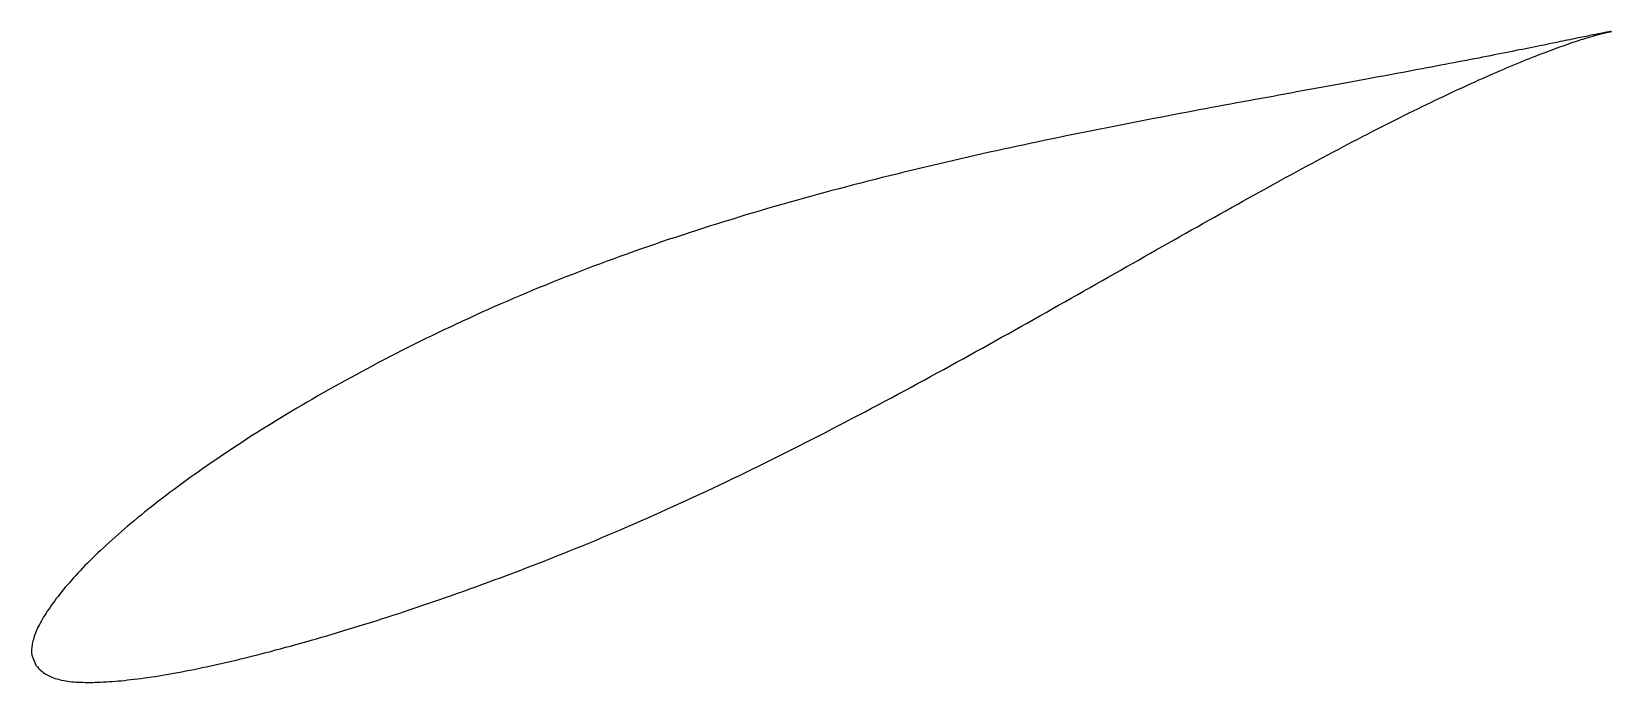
# Model space of a CAD drawing. Header units: metres. Extents: x -45 to 91, y -20 to 37.
import ezdxf

# ---------------------------------------------------------------- set-up
doc = ezdxf.new("R2010")
doc.units = ezdxf.units.M

msp = doc.modelspace()

# ---------------------------------------------------------------- linework, layer by layer
msp.add_lwpolyline([(91.47, 36.79), (91.47, 36.79), (91.46, 36.79), (91.44, 36.79), (91.42, 36.79), (91.4, 36.78), (91.37, 36.78), (91.33, 36.77), (91.29, 36.77), (91.24, 36.76), (91.18, 36.75), (91.13, 36.74), (91.06, 36.73), (90.99, 36.72), (90.91, 36.7), (90.83, 36.69), (90.75, 36.67), (90.65, 36.65), (90.56, 36.63), (90.45, 36.61), (90.34, 36.59), (90.23, 36.57), (90.11, 36.55), (89.99, 36.52), (89.86, 36.5), (89.72, 36.47), (89.58, 36.44), (89.43, 36.41), (89.28, 36.38), (89.12, 36.35), (88.96, 36.31), (88.79, 36.28), (88.62, 36.24), (88.44, 36.21), (88.25, 36.17), (88.07, 36.13), (87.87, 36.09), (87.67, 36.05), (87.46, 36.01), (87.25, 35.96), (87.04, 35.92), (86.82, 35.87), (86.59, 35.83), (86.36, 35.78), (86.12, 35.73), (85.88, 35.68), (85.63, 35.63), (85.38, 35.58), (85.12, 35.53), (84.86, 35.48), (84.59, 35.42), (84.32, 35.37), (84.04, 35.31), (83.76, 35.25), (83.47, 35.2), (83.18, 35.14), (82.88, 35.08), (82.57, 35.02), (82.27, 34.95), (81.95, 34.89), (81.63, 34.83), (81.31, 34.77), (80.98, 34.7), (80.65, 34.64), (80.31, 34.57), (79.97, 34.5), (79.62, 34.44), (79.27, 34.37), (78.91, 34.3), (78.55, 34.23), (78.19, 34.16), (77.82, 34.09), (77.44, 34.02), (77.06, 33.94), (76.68, 33.87), (76.29, 33.8), (75.89, 33.72), (75.49, 33.65), (75.09, 33.57), (74.68, 33.5), (74.27, 33.42), (73.86, 33.34), (73.44, 33.26), (73.01, 33.18), (72.58, 33.1), (72.15, 33.02), (71.71, 32.94), (71.27, 32.86), (70.83, 32.78), (70.38, 32.69), (69.92, 32.61), (69.47, 32.53), (69, 32.44), (68.54, 32.35), (68.07, 32.27), (67.6, 32.18), (67.12, 32.09), (66.64, 32.01), (66.15, 31.92), (65.67, 31.83), (65.17, 31.74), (64.68, 31.65), (64.18, 31.56), (63.68, 31.46), (63.17, 31.37), (62.66, 31.28), (62.15, 31.18), (61.63, 31.09), (61.11, 30.99), (60.59, 30.9), (60.06, 30.8), (59.53, 30.7), (59, 30.61), (58.46, 30.51), (57.93, 30.41), (57.38, 30.31), (56.84, 30.2), (56.29, 30.1), (55.74, 30), (55.19, 29.9), (54.63, 29.79), (54.08, 29.69), (53.51, 29.58), (52.95, 29.47), (52.38, 29.36), (51.82, 29.25), (51.24, 29.14), (50.67, 29.03), (50.1, 28.92), (49.52, 28.81), (48.94, 28.69), (48.36, 28.58), (47.77, 28.46), (47.18, 28.35), (46.6, 28.23), (46.01, 28.11), (45.41, 27.99), (44.82, 27.87), (44.22, 27.75), (43.63, 27.62), (43.03, 27.5), (42.43, 27.37), (41.82, 27.25), (41.22, 27.12), (40.61, 26.99), (40.01, 26.86), (39.4, 26.73), (38.79, 26.6), (38.18, 26.46), (37.57, 26.33), (36.95, 26.19), (36.34, 26.05), (35.73, 25.91), (35.11, 25.77), (34.49, 25.63), (33.88, 25.49), (33.26, 25.34), (32.64, 25.2), (32.02, 25.05), (31.4, 24.9), (30.78, 24.75), (30.16, 24.6), (29.54, 24.45), (28.91, 24.29), (28.29, 24.14), (27.67, 23.98), (27.05, 23.82), (26.42, 23.66), (25.8, 23.5), (25.18, 23.34), (24.55, 23.17), (23.93, 23.01), (23.31, 22.84), (22.69, 22.67), (22.06, 22.5), (21.44, 22.33), (20.82, 22.15), (20.2, 21.98), (19.58, 21.8), (18.96, 21.63), (18.34, 21.45), (17.72, 21.26), (17.1, 21.08), (16.48, 20.9), (15.87, 20.71), (15.25, 20.52), (14.63, 20.33), (14.02, 20.14), (13.41, 19.95), (12.8, 19.76), (12.18, 19.56), (11.57, 19.36), (10.97, 19.16), (10.36, 18.96), (9.75, 18.76), (9.15, 18.56), (8.55, 18.35), (7.94, 18.14), (7.34, 17.93), (6.75, 17.72), (6.15, 17.51), (5.55, 17.3), (4.96, 17.08), (4.37, 16.86), (3.78, 16.65), (3.19, 16.42), (2.61, 16.2), (2.02, 15.98), (1.44, 15.75), (0.86, 15.53), (0.29, 15.3), (-0.29, 15.07), (-0.86, 14.83), (-1.43, 14.6), (-2, 14.37), (-2.57, 14.13), (-3.13, 13.89), (-3.69, 13.65), (-4.25, 13.41), (-4.81, 13.17), (-5.36, 12.93), (-5.91, 12.68), (-6.46, 12.44), (-7.01, 12.19), (-7.55, 11.94), (-8.09, 11.69), (-8.63, 11.44), (-9.16, 11.19), (-9.69, 10.94), (-10.22, 10.69), (-10.75, 10.43), (-11.27, 10.18), (-11.79, 9.92), (-12.31, 9.66), (-12.82, 9.41), (-13.33, 9.15), (-13.84, 8.89), (-14.35, 8.63), (-14.85, 8.37), (-15.35, 8.11), (-15.84, 7.85), (-16.34, 7.58), (-16.83, 7.32), (-17.31, 7.06), (-17.8, 6.8), (-18.28, 6.54), (-18.75, 6.27), (-19.22, 6.01), (-19.69, 5.74), (-20.16, 5.48), (-20.62, 5.22), (-21.08, 4.95), (-21.54, 4.69), (-21.99, 4.42), (-22.44, 4.16), (-22.88, 3.89), (-23.32, 3.63), (-23.76, 3.36), (-24.19, 3.1), (-24.62, 2.84), (-25.05, 2.57), (-25.47, 2.31), (-25.89, 2.04), (-26.3, 1.78), (-26.71, 1.52), (-27.12, 1.25), (-27.52, 0.99), (-27.92, 0.73), (-28.31, 0.47), (-28.7, 0.21), (-29.09, -0.05), (-29.47, -0.31), (-29.85, -0.57), (-30.23, -0.83), (-30.6, -1.09), (-30.96, -1.35), (-31.33, -1.61), (-31.68, -1.86), (-32.04, -2.12), (-32.39, -2.37), (-32.73, -2.63), (-33.07, -2.88), (-33.41, -3.13), (-33.74, -3.38), (-34.07, -3.63), (-34.39, -3.88), (-34.71, -4.13), (-35.03, -4.38), (-35.34, -4.62), (-35.64, -4.87), (-35.94, -5.11), (-36.24, -5.35), (-36.53, -5.6), (-36.82, -5.84), (-37.1, -6.08), (-37.38, -6.31), (-37.66, -6.55), (-37.93, -6.78), (-38.19, -7.02), (-38.45, -7.25), (-38.71, -7.48), (-38.96, -7.71), (-39.2, -7.94), (-39.45, -8.17), (-39.68, -8.39), (-39.92, -8.61), (-40.14, -8.84), (-40.37, -9.06), (-40.58, -9.28), (-40.8, -9.49), (-41.01, -9.71), (-41.21, -9.93), (-41.41, -10.14), (-41.6, -10.35), (-41.79, -10.56), (-41.97, -10.76), (-42.15, -10.97), (-42.33, -11.17), (-42.5, -11.37), (-42.66, -11.57), (-42.82, -11.77), (-42.98, -11.96), (-43.13, -12.16), (-43.28, -12.34), (-43.42, -12.53), (-43.56, -12.72), (-43.69, -12.9), (-43.82, -13.08), (-43.94, -13.25), (-44.06, -13.43), (-44.17, -13.6), (-44.28, -13.77), (-44.38, -13.94), (-44.48, -14.1), (-44.57, -14.26), (-44.66, -14.42), (-44.74, -14.58), (-44.82, -14.73), (-44.9, -14.89), (-44.97, -15.04), (-45.03, -15.18), (-45.09, -15.33), (-45.14, -15.47), (-45.19, -15.61), (-45.23, -15.75), (-45.27, -15.88), (-45.31, -16.02), (-45.34, -16.14), (-45.36, -16.27), (-45.38, -16.39), (-45.4, -16.51), (-45.41, -16.62), (-45.42, -16.73), (-45.42, -16.83), (-45.42, -16.93), (-45.42, -17.02), (-45.42, -17.1), (-45.41, -17.16), (-45.4, -17.22), (-45.4, -17.25), (-45.05, -18.12), (-45.05, -18.13), (-45.03, -18.15), (-45, -18.17), (-44.97, -18.22), (-44.92, -18.27), (-44.85, -18.34), (-44.79, -18.42), (-44.71, -18.49), (-44.63, -18.57), (-44.54, -18.64), (-44.45, -18.72), (-44.35, -18.79), (-44.25, -18.86), (-44.14, -18.93), (-44.02, -18.99), (-43.91, -19.05), (-43.79, -19.11), (-43.66, -19.16), (-43.53, -19.21), (-43.39, -19.26), (-43.25, -19.3), (-43.1, -19.34), (-42.95, -19.38), (-42.8, -19.42), (-42.64, -19.45), (-42.47, -19.48), (-42.3, -19.5), (-42.13, -19.53), (-41.95, -19.55), (-41.77, -19.56), (-41.58, -19.58), (-41.39, -19.59), (-41.19, -19.6), (-40.99, -19.6), (-40.78, -19.61), (-40.57, -19.61), (-40.36, -19.61), (-40.13, -19.61), (-39.91, -19.6), (-39.68, -19.59), (-39.44, -19.58), (-39.2, -19.57), (-38.96, -19.56), (-38.71, -19.54), (-38.45, -19.52), (-38.19, -19.5), (-37.93, -19.48), (-37.66, -19.46), (-37.38, -19.43), (-37.11, -19.4), (-36.82, -19.37), (-36.54, -19.34), (-36.25, -19.3), (-35.95, -19.26), (-35.65, -19.22), (-35.34, -19.18), (-35.03, -19.14), (-34.72, -19.09), (-34.4, -19.04), (-34.08, -18.98), (-33.75, -18.93), (-33.42, -18.87), (-33.09, -18.81), (-32.75, -18.75), (-32.41, -18.68), (-32.06, -18.62), (-31.71, -18.55), (-31.35, -18.48), (-30.99, -18.4), (-30.63, -18.33), (-30.26, -18.25), (-29.89, -18.17), (-29.51, -18.08), (-29.13, -18), (-28.75, -17.91), (-28.36, -17.82), (-27.97, -17.73), (-27.57, -17.64), (-27.17, -17.54), (-26.77, -17.44), (-26.37, -17.34), (-25.96, -17.24), (-25.54, -17.13), (-25.12, -17.03), (-24.7, -16.92), (-24.28, -16.8), (-23.85, -16.69), (-23.42, -16.57), (-22.98, -16.46), (-22.54, -16.33), (-22.1, -16.21), (-21.66, -16.09), (-21.21, -15.96), (-20.75, -15.83), (-20.3, -15.7), (-19.84, -15.57), (-19.38, -15.43), (-18.91, -15.29), (-18.45, -15.15), (-17.98, -15.01), (-17.5, -14.86), (-17.03, -14.72), (-16.55, -14.57), (-16.06, -14.42), (-15.58, -14.26), (-15.09, -14.11), (-14.6, -13.95), (-14.1, -13.79), (-13.61, -13.63), (-13.11, -13.46), (-12.61, -13.29), (-12.1, -13.12), (-11.6, -12.95), (-11.09, -12.78), (-10.58, -12.61), (-10.06, -12.43), (-9.55, -12.25), (-9.03, -12.07), (-8.51, -11.88), (-7.98, -11.7), (-7.46, -11.51), (-6.93, -11.32), (-6.4, -11.13), (-5.87, -10.93), (-5.34, -10.73), (-4.8, -10.54), (-4.26, -10.34), (-3.73, -10.13), (-3.18, -9.93), (-2.64, -9.72), (-2.1, -9.51), (-1.55, -9.3), (-1, -9.09), (-0.46, -8.87), (0.1, -8.65), (0.65, -8.43), (1.2, -8.21), (1.76, -7.98), (2.31, -7.76), (2.87, -7.53), (3.43, -7.3), (3.99, -7.06), (4.55, -6.83), (5.11, -6.59), (5.67, -6.35), (6.23, -6.11), (6.8, -5.86), (7.36, -5.62), (7.93, -5.37), (8.5, -5.12), (9.06, -4.86), (9.63, -4.61), (10.2, -4.35), (10.77, -4.09), (11.34, -3.83), (11.91, -3.57), (12.48, -3.3), (13.05, -3.03), (13.62, -2.77), (14.2, -2.49), (14.77, -2.22), (15.34, -1.95), (15.91, -1.67), (16.49, -1.39), (17.06, -1.11), (17.63, -0.83), (18.21, -0.55), (18.78, -0.27), (19.35, 0.02), (19.93, 0.31), (20.5, 0.6), (21.08, 0.89), (21.65, 1.18), (22.22, 1.47), (22.8, 1.76), (23.37, 2.06), (23.94, 2.36), (24.51, 2.65), (25.08, 2.95), (25.66, 3.25), (26.23, 3.55), (26.8, 3.85), (27.37, 4.15), (27.94, 4.46), (28.51, 4.76), (29.08, 5.06), (29.65, 5.37), (30.21, 5.67), (30.78, 5.98), (31.35, 6.29), (31.91, 6.59), (32.48, 6.9), (33.04, 7.21), (33.61, 7.52), (34.17, 7.82), (34.73, 8.13), (35.29, 8.44), (35.85, 8.75), (36.41, 9.06), (36.97, 9.37), (37.52, 9.68), (38.08, 9.99), (38.63, 10.3), (39.19, 10.61), (39.74, 10.92), (40.29, 11.22), (40.84, 11.53), (41.39, 11.84), (41.93, 12.15), (42.48, 12.46), (43.02, 12.76), (43.57, 13.07), (44.11, 13.38), (44.65, 13.68), (45.19, 13.99), (45.72, 14.29), (46.26, 14.59), (46.79, 14.9), (47.32, 15.2), (47.85, 15.5), (48.38, 15.8), (48.91, 16.1), (49.43, 16.4), (49.96, 16.7), (50.48, 16.99), (51, 17.29), (51.52, 17.58), (52.03, 17.87), (52.55, 18.16), (53.06, 18.45), (53.57, 18.74), (54.07, 19.03), (54.58, 19.32), (55.08, 19.6), (55.59, 19.88), (56.08, 20.16), (56.58, 20.44), (57.08, 20.72), (57.57, 21), (58.06, 21.27), (58.55, 21.55), (59.03, 21.82), (59.52, 22.09), (60, 22.35), (60.48, 22.62), (60.95, 22.88), (61.43, 23.14), (61.9, 23.4), (62.37, 23.66), (62.83, 23.92), (63.29, 24.17), (63.76, 24.42), (64.21, 24.67), (64.67, 24.92), (65.12, 25.16), (65.57, 25.4), (66.02, 25.64), (66.46, 25.88), (66.9, 26.12), (67.34, 26.35), (67.78, 26.58), (68.21, 26.81), (68.64, 27.03), (69.07, 27.26), (69.49, 27.48), (69.91, 27.7), (70.33, 27.91), (70.74, 28.12), (71.15, 28.34), (71.56, 28.54), (71.96, 28.75), (72.37, 28.95), (72.76, 29.15), (73.16, 29.35), (73.55, 29.54), (73.94, 29.74), (74.32, 29.93), (74.7, 30.11), (75.08, 30.3), (75.45, 30.48), (75.83, 30.66), (76.19, 30.84), (76.56, 31.01), (76.92, 31.18), (77.27, 31.35), (77.62, 31.51), (77.97, 31.68), (78.32, 31.84), (78.66, 31.99), (79, 32.15), (79.33, 32.3), (79.66, 32.45), (79.98, 32.6), (80.31, 32.74), (80.62, 32.88), (80.94, 33.02), (81.25, 33.15), (81.55, 33.29), (81.85, 33.42), (82.15, 33.54), (82.44, 33.67), (82.73, 33.79), (83.02, 33.91), (83.3, 34.03), (83.58, 34.14), (83.85, 34.25), (84.12, 34.36), (84.38, 34.46), (84.64, 34.57), (84.89, 34.67), (85.14, 34.77), (85.39, 34.86), (85.63, 34.95), (85.87, 35.04), (86.1, 35.13), (86.33, 35.22), (86.55, 35.3), (86.77, 35.38), (86.99, 35.46), (87.19, 35.53), (87.4, 35.6), (87.6, 35.67), (87.79, 35.74), (87.98, 35.81), (88.17, 35.87), (88.35, 35.93), (88.53, 35.99), (88.7, 36.04), (88.86, 36.1), (89.03, 36.15), (89.18, 36.2), (89.33, 36.25), (89.48, 36.29), (89.62, 36.33), (89.76, 36.37), (89.89, 36.41), (90.02, 36.45), (90.14, 36.48), (90.25, 36.51), (90.36, 36.54), (90.47, 36.57), (90.57, 36.6), (90.67, 36.62), (90.76, 36.65), (90.84, 36.67), (90.92, 36.69), (91, 36.7), (91.07, 36.72), (91.13, 36.73), (91.19, 36.74), (91.24, 36.76), (91.29, 36.76), (91.33, 36.77), (91.37, 36.78), (91.4, 36.78), (91.42, 36.79), (91.44, 36.79), (91.46, 36.79), (91.47, 36.79), (91.47, 36.79)], close=True)

doc.saveas('drawing.dxf')
